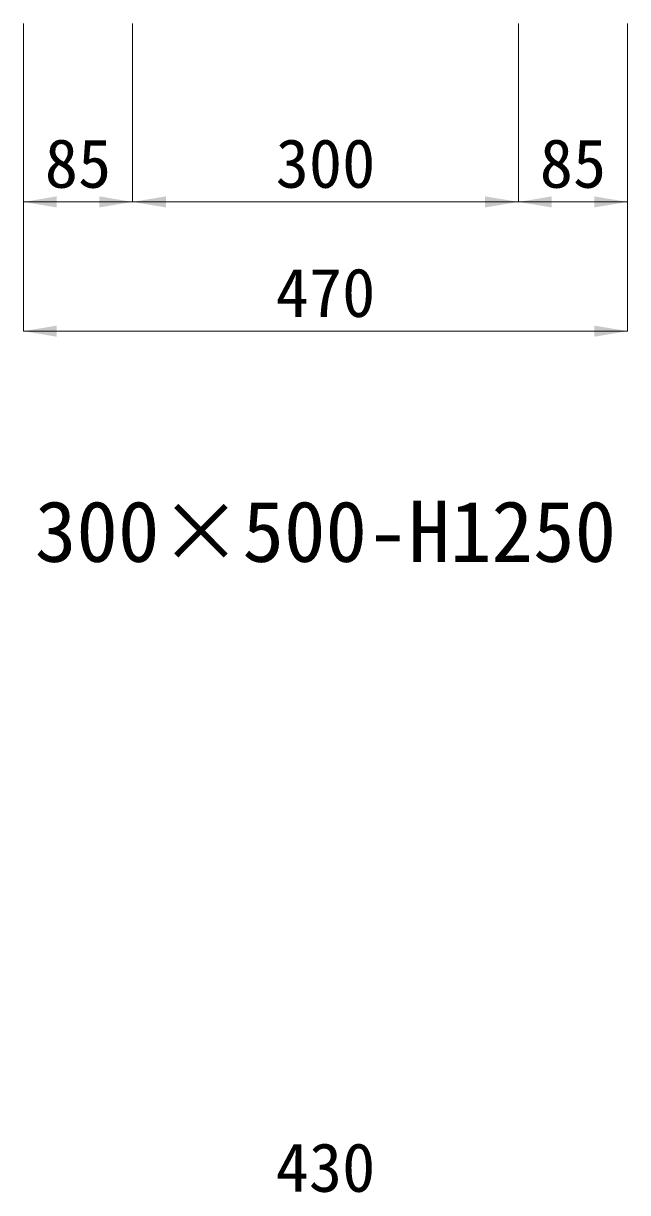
# Model space of a CAD drawing. Units: millimetres at full size, sheet at 1:40. Extents: x 69750 to 116230, y -28801 to 513.
# Drawn here: x 90347 to 90817, y -24713 to -23804 of the extents above; entities that cross this region are included whole.
import ezdxf
from ezdxf.enums import TextEntityAlignment as Align

# ---------------------------------------------------------------- set-up
doc = ezdxf.new("R2010")
doc.units = ezdxf.units.MM
doc.header["$LTSCALE"] = 40
doc.layers.add('寸法線', color=7, linetype='Continuous', lineweight=9)
doc.layers.add('文字', color=7, linetype='Continuous')
doc.styles.add('ＭＳ ゴシック', font='')
doc.styles.get('ＭＳ ゴシック').set_extended_font_data('MS Gothic')

# ---------------------------------------------------------------- blocks, each defined once
blk = doc.blocks.new('filled_arrow')
at = {"color": 0, "linetype": 'Continuous', "lineweight": -2}
blk.add_solid([(7.5, 1.25), (0, 0), (7.5, -1.25)], dxfattribs=at)

msp = doc.modelspace()

# ---------------------------------------------------------------- linework, layer by layer
at = {"layer": '寸法線'}
for p, q in [((90347.33, -23804.45), (90347.33, -23943.25)), ((90347.33, -23804.45), (90347.33, -24043.72)), ((90432.33, -23804.45), (90432.33, -23943.25)), ((90432.33, -23804.45), (90432.33, -23943.25)), ((90732.33, -23804.45), (90732.33, -23943.25)), ((90732.33, -23804.45), (90732.33, -23943.25)), ((90817.33, -23804.45), (90817.33, -23943.25)), ((90817.33, -23804.45), (90817.33, -24043.72)), ((90347.33, -23943.25), (90432.33, -23943.25)), ((90432.33, -23943.25), (90732.33, -23943.25)), ((90732.33, -23943.25), (90817.33, -23943.25)), ((90347.33, -24043.72), (90817.33, -24043.72))]:
    msp.add_line(p, q, dxfattribs=at)

# ---------------------------------------------------------------- block references
at = {"layer": '寸法線', "xscale": 3.47, "yscale": 3.47}
for p in [(90347.33, -23943.25), (90432.33, -23943.25), (90732.33, -23943.25), (90347.33, -24043.72)]:
    msp.add_blockref('filled_arrow', p, dxfattribs=at)
at = {"layer": '寸法線', "xscale": 3.47, "yscale": 3.47, "rotation": 180}
for p in [(90432.33, -23943.25), (90732.33, -23943.25), (90817.33, -23943.25), (90817.33, -24043.72)]:
    msp.add_blockref('filled_arrow', p, dxfattribs=at)

# ---------------------------------------------------------------- texts
at = {"layer": '寸法線', "style": 'ＭＳ ゴシック'}
for s, p in [('85', (90389.83, -23913.25)), ('300', (90582.33, -23913.25)), ('85', (90774.83, -23913.25)), ('470', (90582.33, -24013.72)), ('430', (90582.33, -24693.86))]:
    msp.add_text(s, height=37.98, dxfattribs=at).set_placement(p, align=Align.MIDDLE_CENTER)
at = {"layer": '文字', "style": 'ＭＳ ゴシック'}
msp.add_text('300×500-H1250', height=47.47, dxfattribs=at).set_placement((90582.33, -24199.37), align=Align.MIDDLE_CENTER)

doc.saveas('drawing.dxf')
